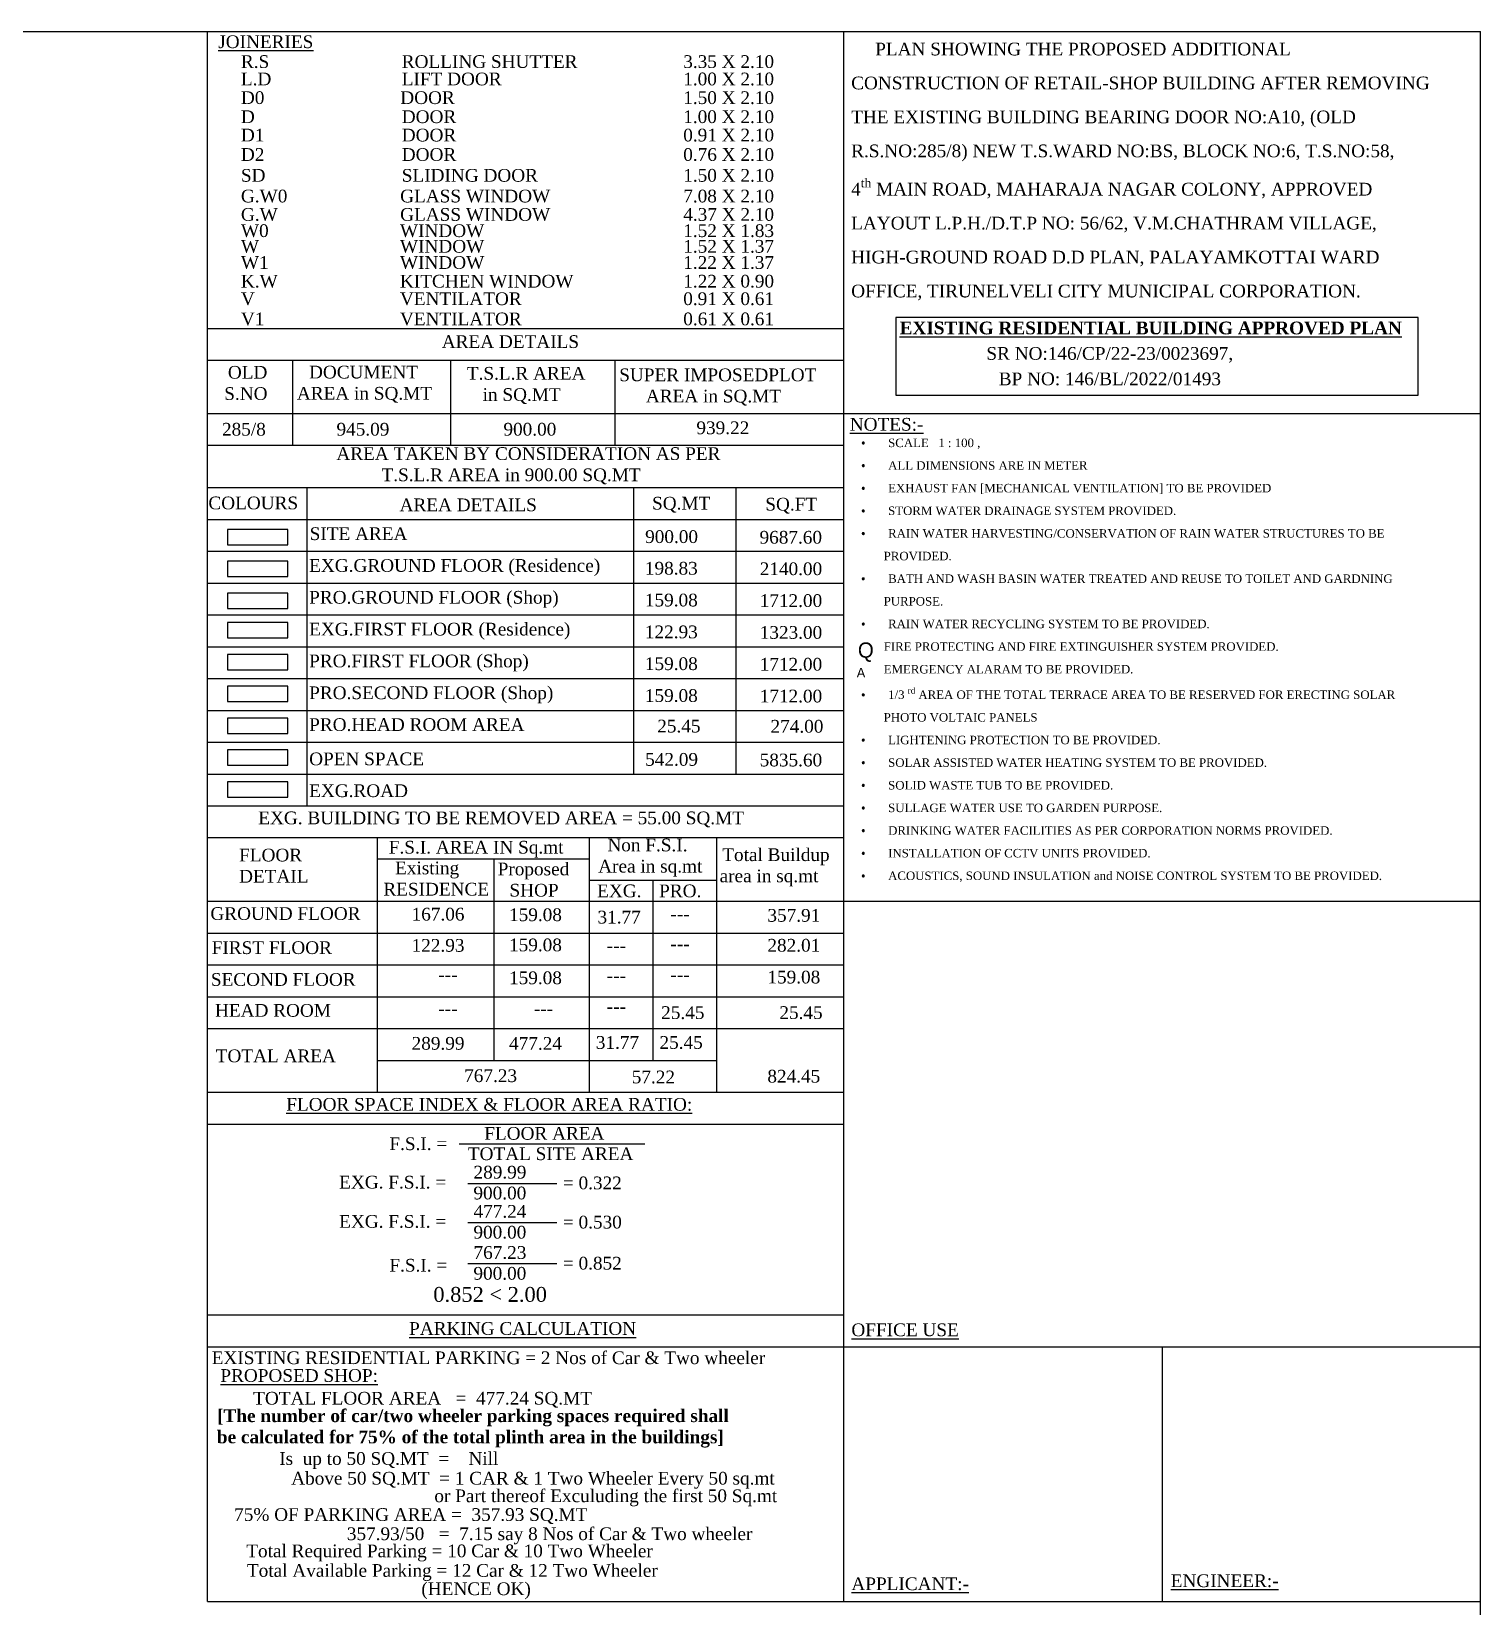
# Model space of a CAD drawing. Header units: metres. Extents: x 2 to 142, y 1 to 82.
# Drawn here: x 108.1 to 142.25, y 44.99 to 82.11 of the extents above; entities that cross this region are included whole.
import ezdxf

# ---------------------------------------------------------------- set-up
doc = ezdxf.new("R2010")
doc.units = ezdxf.units.M
doc.header["$MEASUREMENT"] = 0
doc.styles.get("Standard").update_dxf_attribs({"font": 'BOOKOS.TTF'})

msp = doc.modelspace()

# ---------------------------------------------------------------- linework, layer by layer
at = {"color": 2}
for p in [(2.246, 82.112), (142.246, 2.112)]:
    msp.add_line(p, (142.246, 82.112), dxfattribs=at)
at = {"color": 5}
for p, q in [((112.246, 45.112), (112.246, 82.112)), ((127.246, 45.112), (127.246, 82.112)), ((112.246, 75.112), (127.246, 75.112)), ((112.246, 74.362), (127.246, 74.362)), ((114.249, 74.362), (114.249, 72.362)), ((117.972, 74.362), (117.972, 72.362)), ((121.849, 74.362), (121.849, 72.362)), ((112.246, 73.112), (127.246, 73.112)), ((127.246, 73.112), (142.246, 73.112)), ((112.246, 72.362), (127.246, 72.362)), ((112.246, 71.362), (127.246, 71.362)), ((114.596, 63.862), (114.596, 71.362)), ((122.291, 71.362), (122.291, 64.612)), ((124.697, 71.362), (124.697, 64.612)), ((112.246, 70.612), (127.246, 70.612)), ((112.246, 69.862), (127.246, 69.862)), ((112.246, 69.112), (127.246, 69.112)), ((112.246, 68.362), (127.246, 68.362)), ((112.246, 67.612), (127.246, 67.612)), ((112.246, 66.862), (127.246, 66.862)), ((112.246, 66.112), (127.246, 66.112)), ((112.246, 65.362), (127.246, 65.362)), ((112.246, 64.612), (127.246, 64.612)), ((112.246, 63.862), (127.246, 63.862)), ((112.246, 63.862), (127.246, 63.862)), ((112.246, 63.112), (127.246, 63.112)), ((116.246, 63.112, -17.453), (116.246, 57.112, -17.453)), ((121.246, 63.112, -17.453), (121.246, 57.112, -17.453)), ((124.246, 63.112, -17.453), (124.246, 57.112, -17.453)), ((118.996, 62.612, -17.453), (118.996, 57.862, -17.453)), ((122.746, 62.112, -17.453), (122.746, 57.862, -17.453)), ((127.246, 61.612), (142.246, 61.612)), ((127.246, 51.112), (142.246, 51.112)), ((134.746, 51.112), (134.746, 45.112)), ((112.246, 45.112), (142.246, 45.112))]:
    msp.add_line(p, q, dxfattribs=at)
at = {"color": 5, "linetype": 'ByBlock'}
for p, q in [((116.246, 62.612), (121.246, 62.612)), ((121.246, 62.112), (124.246, 62.112)), ((112.246, 61.612), (127.246, 61.612)), ((112.246, 60.862), (127.246, 60.862)), ((112.246, 60.112), (127.246, 60.112)), ((112.246, 59.362), (127.246, 59.362)), ((112.246, 58.612), (127.246, 58.612)), ((116.246, 57.862), (124.246, 57.862)), ((112.246, 57.112), (127.246, 57.112)), ((112.246, 56.362), (127.246, 56.362)), ((112.246, 51.862), (127.246, 51.862)), ((112.246, 51.112), (127.246, 51.112))]:
    msp.add_line(p, q, dxfattribs=at)
for p, q in [((118.179, 55.896, -51.571), (122.555, 55.896, -51.571)), ((118.383, 54.965, -230.142), (120.479, 54.965, -230.142)), ((118.383, 54.041, -230.142), (120.479, 54.041, -230.142)), ((118.383, 53.072, -230.142), (120.479, 53.072, -230.142))]:
    msp.add_line(p, q)
msp.add_lwpolyline([(140.776, 75.374), (128.467, 75.374), (128.467, 73.541), (140.776, 73.541)], close=True)
at = {"color": 5}
for points in [[(112.722, 70.014), (114.143, 70.014), (114.143, 70.376), (112.722, 70.376)], [(112.722, 69.264), (114.143, 69.264), (114.143, 69.626), (112.722, 69.626)], [(112.722, 68.514), (114.143, 68.514), (114.143, 68.876), (112.722, 68.876)], [(112.722, 67.818), (114.143, 67.818), (114.143, 68.18), (112.722, 68.18)], [(112.722, 67.068), (114.143, 67.068), (114.143, 67.43), (112.722, 67.43)], [(112.722, 66.318), (114.143, 66.318), (114.143, 66.68), (112.722, 66.68)], [(112.722, 65.568), (114.143, 65.568), (114.143, 65.93), (112.722, 65.93)], [(112.722, 64.818), (114.143, 64.818), (114.143, 65.18), (112.722, 65.18)], [(112.722, 64.068), (114.143, 64.068), (114.143, 64.43), (112.722, 64.43)]]:
    msp.add_lwpolyline(points, close=True, dxfattribs=at)

# ---------------------------------------------------------------- texts
at = {"color": 0}
for s, p in [('%%UJOINERIES', (112.503, 81.721)), ('R.S', (113.037, 81.253)), ('ROLLING SHUTTER', (116.827, 81.253)), ('3.35 X 2.10', (123.46, 81.253)), ('L.D', (113.037, 80.843)), ('LIFT DOOR ', (116.827, 80.843)), ('1.00 X 2.10', (123.46, 80.843)), ('D0', (113.037, 80.403)), (' DOOR ', (116.679, 80.403)), ('1.50 X 2.10', (123.46, 80.403)), ('D', (113.037, 79.954)), ('DOOR ', (116.827, 79.954)), ('1.00 X 2.10', (123.46, 79.954)), ('D1', (113.037, 79.521)), ('DOOR ', (116.827, 79.521)), ('0.91 X 2.10', (123.46, 79.521)), ('D2', (113.037, 79.063)), ('DOOR ', (116.827, 79.063)), ('0.76 X 2.10', (123.46, 79.063)), ('SD', (113.037, 78.572)), ('SLIDING DOOR ', (116.827, 78.572)), ('1.50 X 2.10', (123.46, 78.572)), ('G.W0', (113.037, 78.084)), ('GLASS WINDOW', (116.789, 78.084)), ('7.08 X 2.10', (123.46, 78.084)), ('G.W', (113.037, 77.65)), ('GLASS WINDOW', (116.789, 77.65)), ('4.37 X 2.10', (123.46, 77.65)), ('W0', (113.037, 77.268)), ('WINDOW', (116.784, 77.268)), ('1.52 X 1.83', (123.46, 77.268)), ('W', (113.037, 76.899)), ('WINDOW', (116.784, 76.899)), ('1.52 X 1.37', (123.46, 76.899)), ('W1', (113.037, 76.518)), ('WINDOW', (116.784, 76.518)), ('1.22 X 1.37', (123.46, 76.518)), ('K.W', (113.037, 76.077)), ('KITCHEN WINDOW', (116.784, 76.077)), ('1.22 X 0.90', (123.46, 76.077)), ('V', (113.037, 75.664)), ('VENTILATOR', (116.784, 75.664)), ('0.91 X 0.61', (123.46, 75.664)), ('V1', (113.037, 75.188)), ('VENTILATOR', (116.784, 75.188)), ('0.61 X 0.61', (123.46, 75.188)), ('31.77', (121.44, 61.089, 42.358)), ('---', (123.157, 61.168, 8.129)), ('---', (121.657, 60.418, 8.129)), ('---', (123.157, 60.463, -27.485)), ('---', (117.689, 59.736, -27.485)), ('---', (121.657, 59.713, -27.485)), ('---', (123.157, 59.736, -27.485)), ('---', (117.689, 58.936, -27.485)), ('---', (119.939, 58.936, -27.485)), ('---', (121.657, 58.986, -27.485)), ('25.45', (122.94, 58.839, 24.904)), ('25.45', (125.725, 58.839, 162.923)), ('%%UPARKING CALCULATION', (117.001, 51.394, -10.465)), ('EXISTING RESIDENTIAL PARKING = 2 Nos of Car & Two wheeler', (112.349, 50.704, -3437.121)), ('%%UPROPOSED SHOP:', (112.552, 50.286, -3437.121)), ('Total Required Parking = 10 Car & 10 Two Wheeler', (113.163, 46.152, -3437.121)), ('Total Available Parking = 12 Car & 12 Two Wheeler', (113.179, 45.692, -3349.067)), ('(HENCE OK)', (117.289, 45.26, -3181.335))]:
    msp.add_text(s, height=0.3, dxfattribs=at).set_placement(p)
for s, height, p in [('AREA DETAILS', 0.3, (117.77, 74.653)), ('OLD', 0.3, (112.729, 73.93)), ('S.NO', 0.3, (112.644, 73.429)), ('285/8', 0.3, (112.591, 72.588)), ('945.09', 0.3, (115.289, 72.588, 19.421)), ('900.00', 0.3, (119.223, 72.588, 19.421)), ('939.22', 0.3, (123.77, 72.622, 19.421)), ('%%uNOTES:-', 0.3, (127.383, 72.704, -2406.702)), ('COLOURS', 0.3, (112.27, 70.851)), ('AREA DETAILS', 0.3, (116.776, 70.806)), ('SQ.MT', 0.3, (122.725, 70.845)), ('SQ.FT', 0.3, (125.394, 70.822)), ('SITE AREA', 0.3, (114.657, 70.127)), ('900.00', 0.3, (122.562, 70.057)), ('9687.60', 0.3, (125.258, 70.042)), ('EXG.GROUND FLOOR (Residence)', 0.3, (114.645, 69.377)), ('PRO.GROUND FLOOR (Shop)', 0.3, (114.645, 68.627)), ('159.08', 0.3, (122.556, 68.562, 129.422)), ('1712.00', 0.3, (125.262, 68.549)), ('EXG.FIRST FLOOR (Residence)', 0.3, (114.645, 67.877)), ('PRO.FIRST FLOOR (Shop)', 0.3, (114.645, 67.127)), ('159.08', 0.3, (122.556, 67.062, 129.422)), ('1712.00', 0.3, (125.262, 67.049)), ('PRO.SECOND FLOOR (Shop)', 0.3, (114.645, 66.377)), ('159.08', 0.3, (122.556, 66.312, 129.422)), ('1712.00', 0.3, (125.262, 66.299)), ('PRO.HEAD ROOM AREA', 0.3, (114.645, 65.627)), ('25.45', 0.3, (122.847, 65.591)), ('274.00', 0.3, (125.517, 65.587)), ('OPEN SPACE', 0.3, (114.645, 64.819)), ('542.09', 0.3, (122.562, 64.807)), ('5835.60', 0.3, (125.261, 64.792)), ('EXG.ROAD', 0.3, (114.645, 64.069)), ('EXG. BUILDING TO BE REMOVED AREA = 55.00 SQ.MT', 0.3, (113.446, 63.428)), ('EXG.', 0.3, (121.431, 61.708)), ('PRO.', 0.3, (122.892, 61.708)), ('GROUND FLOOR', 0.3, (112.318, 61.173, -17.453)), ('159.08', 0.3, (119.355, 61.145, 94.516)), ('357.91', 0.3, (125.443, 61.131, -386.109)), ('FIRST FLOOR', 0.3, (112.349, 60.37, -34.907)), ('159.08', 0.3, (119.355, 60.434, 94.516)), ('282.01', 0.3, (125.443, 60.426, -386.109)), ('SECOND FLOOR ', 0.3, (112.329, 59.62, -34.907)), ('159.08', 0.3, (119.355, 59.659, 94.516)), ('159.08', 0.3, (125.443, 59.676, -386.109)), ('HEAD ROOM ', 0.3, (112.426, 58.892, -34.907)), ('477.24', 0.3, (119.355, 58.112, 94.516)), ('31.77', 0.3, (121.4, 58.135, -90.677)), ('25.45', 0.3, (122.9, 58.135, -90.677)), ('TOTAL AREA', 0.3, (112.443, 57.82, -343.187)), ('767.23', 0.3, (118.298, 57.352, 94.516)), ('57.22', 0.3, (122.246, 57.322, -90.677)), ('824.45', 0.3, (125.442, 57.34, -203.537)), ('%%UFLOOR SPACE INDEX & FLOOR AREA RATIO:', 0.3, (114.106, 56.677, -272.836)), ('F.S.I. =', 0.3, (116.535, 55.749, -51.571)), ('FLOOR AREA', 0.3, (118.771, 55.993, 207.274)), ('TOTAL SITE AREA', 0.3, (118.384, 55.513, -51.571)), ('289.99', 0.3, (118.518, 55.078, -51.571)), ('EXG. F.S.I. =', 0.3, (115.352, 54.843, -51.571)), ('= 0.322', 0.3, (120.624, 54.825, -310.416)), ('900.00', 0.3, (118.516, 54.587, -230.142)), ('EXG. F.S.I. =', 0.3, (115.352, 53.918, -51.571)), ('477.24', 0.3, (118.518, 54.154, -51.571)), ('= 0.530', 0.3, (120.624, 53.901, -310.416)), ('900.00', 0.3, (118.516, 53.663, -230.142)), ('767.23', 0.3, (118.518, 53.185, -51.571)), ('F.S.I. =', 0.3, (116.535, 52.885, -51.571)), ('= 0.852', 0.3, (120.624, 52.933, -310.416)), ('900.00', 0.3, (118.516, 52.694, -230.142)), ('0.852 < 2.00', 0.35, (117.571, 52.172, -51.571)), ('TOTAL FLOOR AREA   =  477.24 SQ.MT', 0.3, (113.325, 49.751, -3342.046)), ('Is  up to 50 SQ.MT  =    Nill', 0.3, (113.939, 48.33, -3342.046)), ('        Above 50 SQ.MT  = 1 CAR & 1 Two Wheeler Every 50 sq.mt', 0.3, (113.316, 47.865, -3342.046)), ('or Part thereof Exculuding the first 50 Sq.mt', 0.3, (117.595, 47.451, -3342.046)), ('75%%% OF PARKING AREA =  357.93 SQ.MT', 0.3, (112.877, 47.009, -3342.046)), ('357.93/50   =  7.15 say 8 Nos of Car & Two wheeler', 0.3, (115.533, 46.556, -3342.046))]:
    msp.add_text(s, height=height).set_placement(p)
at = {"linetype": 'ByBlock', "lineweight": -2}
for s, p in [('198.83', (122.556, 69.312, 129.422)), ('2140.00', (125.262, 69.299)), ('122.93', (122.556, 67.812, 129.422)), ('1323.00', (125.262, 67.799)), ('167.06', (117.059, 61.159, 94.516)), ('122.93', (117.059, 60.424, 128.612)), ('289.99', (117.059, 58.115, 94.516))]:
    msp.add_text(s, height=0.3, dxfattribs=at).set_placement(p)
at = {"linetype": 'ByBlock'}
for s, p in [('%%UOFFICE USE', (127.422, 51.363, 145.542)), ('%%UAPPLICANT:-', (127.422, 45.378, 145.542)), ('%%UENGINEER:-', (134.947, 45.449, 145.542))]:
    msp.add_text(s, height=0.3, dxfattribs=at).set_placement(p)
at = {"color": 0, "char_height": 0.3, "attachment_point": 1}
for s, insert, width, line_spacing_factor in [('\\A1;     {\\C256;PLAN SHOWING THE PROPOSED ADDITIONAL \\PCONSTRUCTION OF RETAIL-SHOP BUILDING AFTER REMOVING \\PTHE EXISTING BUILDING BEARING DOOR NO:A10, (OLD \\PR.S.NO:285/8) NEW T.S.WARD NO:BS, BLOCK NO:6, T.S.NO:58,   \\P4\\H0.7x;\\Sth^ ;\\H1.42857x; MAIN ROAD, MAHARAJA NAGAR COLONY, APPROVED \\PLAYOUT L.P.H./D.T.P NO: 56/62, V.M.CHATHRAM VILLAGE, \\PHIGH-GROUND ROAD D.D PLAN, PALAYAMKOTTAI WARD \\POFFICE, TIRUNELVELI CITY MUNICIPAL CORPORATION. \\P}', (127.417, 81.849), 14.77094, 1.6), ('\\A1;{\\fBookman Old Style|b1|i0|c0|p18;\\W0.3756;\\L \\W1;EXISTING RESIDENTIAL BUILDING APPROVED PLAN \\P\\fBookman Old Style|b0|i0|c0|p18;\\W9.23124;\\l  }SR NO:146/CP/22-23/0023697, \\P{\\W7.01319;   }BP NO: 146/BL/2022/01493\\P', (128.511, 75.275), 12.46327, 1.2)]:
    msp.add_mtext(s, dxfattribs=dict(at, insert=insert, width=width, line_spacing_factor=line_spacing_factor))
at = {"attachment_point": 1}
for s, insert, char_height, width in [('{\\W2.803337; }DOCUMENT \\P{\\W0.227764; }AREA in SQ.MT', (114.324, 74.235, 19.421), 0.3, 3.46804), ('{\\W1.870512; }T.S.L.R AREA \\P{\\W5.155245; }in SQ.MT', (118.149, 74.206, 19.421), 0.3, 3.46804), ('{\\W0.633906; }SUPER IMPOSEDPLOT \\P{\\W6.172838; }AREA in SQ.MT', (121.88, 74.17, 19.421), 0.3, 5.14289), ('{\\W1.792405; }AREA TAKEN BY CONSIDERATION AS PER \\P{\\W5.59239;  }T.S.L.R AREA in 900.00 SQ.MT', (115.083, 72.314), 0.3, 9.91141), ('{\\fSymath|b0|i0|c0|p2;Q}', (127.575, 67.713, -240.67), 0.36, 0.18301), ('{\\fMS Outlook|b0|i0|c2|p2;A}', (127.548, 67.114, -240.67), 0.225, 0.33752), ('FLOOR DETAIL', (112.994, 62.852, 34.907), 0.3, 2.42055), ('{\\W0.297824; }F.S.I. AREA IN Sq.mt', (116.481, 63.037, 34.907), 0.3, 4.5996), ('{\\W2.90439; }Non F.S.I. \\P Area in sq.mt', (121.343, 63.09, 34.907), 0.3, 2.90468), (' Total Buildup \\P{\\W0.459004; }area in sq.mt', (124.266, 62.861, 34.907), 0.3, 2.95125), ('{\\W2.441649; }Existing \\PRESIDENCE', (116.393, 62.548, 34.907), 0.3, 2.42055), ('{\\W1.733252; }Proposed \\P{\\W4.185161; }SHOP', (118.891, 62.524, 104.72), 0.3, 2.42055), ('{\\fBookman Old Style|b1|i0|c0|p18;\\W0.46907; \\W1;[The number of car/two wheeler parking spaces required shall \\P{\\W0.397232; }be calculated for 75% of the total plinth area in the buildings]}', (112.423, 49.638, -6145.199), 0.3, 14.32795)]:
    msp.add_mtext(s, dxfattribs=dict(at, insert=insert, char_height=char_height, width=width))
at = {"insert": (127.656, 72.517, -2406.702), "char_height": 0.2, "width": 14.23888, "attachment_point": 1, "line_spacing_factor": 1.6}
msp.add_mtext('\\A1;{\\fSymbol|b0|i0|c2|p18;·{\\W7.24588; }}SCALE   1 : 100 , \\P{\\fSymbol|b0|i0|c2|p18;·{\\W7.24588; }}ALL DIMENSIONS ARE IN METER\\P{\\fSymbol|b0|i0|c2|p18;·{\\W7.24588; }}EXHAUST FAN [MECHANICAL VENTILATION] TO BE PROVIDED\\P{\\fSymbol|b0|i0|c2|p18;·{\\W7.24588; }}STORM WATER DRAINAGE SYSTEM PROVIDED. \\P{\\fSymbol|b0|i0|c2|p18;·{\\W7.24588; }}RAIN WATER HARVESTING/CONSERVATION OF RAIN WATER STRUCTURES TO BE \\P{\\W6.98032; }PROVIDED.\\P{\\fSymbol|b0|i0|c2|p18;·{\\W7.24588; }}BATH AND WASH BASIN WATER TREATED AND REUSE TO TOILET AND GARDNING \\P{\\W6.98032; }PURPOSE.\\P{\\fSymbol|b0|i0|c2|p18;·{\\W7.24588; }}RAIN WATER RECYCLING SYSTEM TO BE PROVIDED.\\P       FIRE PROTECTING AND FIRE EXTINGUISHER SYSTEM PROVIDED. \\P       EMERGENCY ALARAM TO BE PROVIDED.\\P{\\fSymbol|b0|i0|c2|p18;·{\\W7.24588; }}1/3 {\\H0.7x;\\Srd^ ;} AREA OF THE TOTAL TERRACE AREA TO BE RESERVED FOR ERECTING SOLAR \\P{\\W6.98032; }PHOTO VOLTAIC PANELS\\P{\\fSymbol|b0|i0|c2|p18;·{\\W7.24588; }}LIGHTENING PROTECTION TO BE PROVIDED.\\P{\\fSymbol|b0|i0|c2|p18;·{\\W7.24588; }}SOLAR ASSISTED WATER HEATING SYSTEM TO BE PROVIDED.\\P{\\fSymbol|b0|i0|c2|p18;·{\\W7.24588; }}SOLID WASTE TUB TO BE PROVIDED.\\P{\\fSymbol|b0|i0|c2|p18;·{\\W7.24588; }}SULLAGE WATER USE TO GARDEN PURPOSE.\\P{\\fSymbol|b0|i0|c2|p18;·{\\W7.24588; }}DRINKING WATER FACILITIES AS PER CORPORATION NORMS PROVIDED.\\P{\\fSymbol|b0|i0|c2|p18;·{\\W7.24588; }}INSTALLATION OF CCTV UNITS PROVIDED.\\P{\\fSymbol|b0|i0|c2|p18;·{\\W7.24588; }}ACOUSTICS, SOUND INSULATION and NOISE CONTROL SYSTEM TO BE PROVIDED.', dxfattribs=at)

doc.saveas('drawing.dxf')
